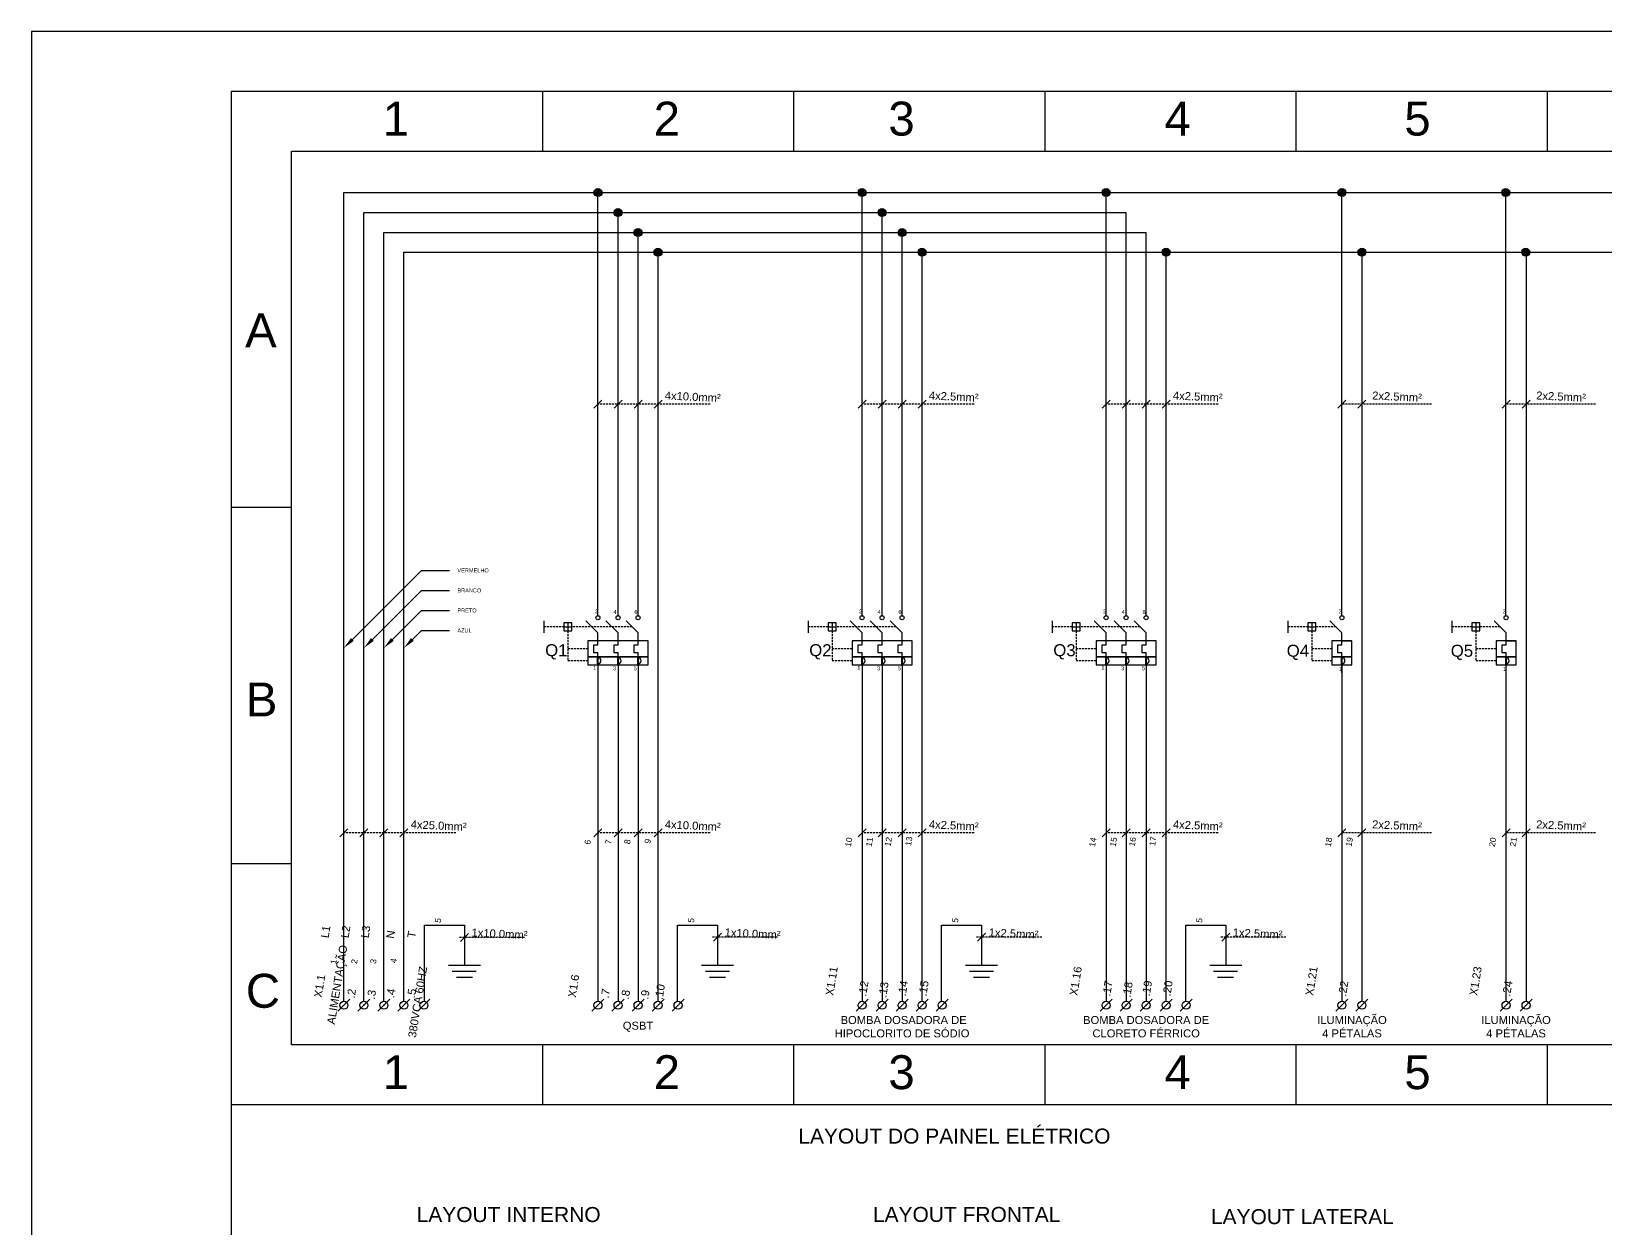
# Model space of a CAD drawing. Header units: millimetres. Extents: x 100 to 940, y 79 to 694.
# Drawn here: x 100 to 493.4, y 394.9 to 693.9 of the extents above; entities that cross this region are included whole.
import ezdxf
from ezdxf import colors
from ezdxf.entities.mleader import LeaderData, LeaderLine
from ezdxf.enums import TextEntityAlignment as Align
from ezdxf.math import Vec2, Vec3

# ---------------------------------------------------------------- set-up
doc = ezdxf.new("R2010")
doc.units = ezdxf.units.MM
doc.linetypes.add('DASHED', pattern=[0.75, 0.5, -0.25])
doc.styles.add('Annotative', font='Arial.ttf')
doc.styles.add('Notes', font='Arial.ttf', dxfattribs={"height": 3})

msp = doc.modelspace()

# ---------------------------------------------------------------- hatches: boundary and pattern name
h = msp.add_hatch(color=256)
h.dxf.hatch_style = 1
h.paths.add_polyline_path([(242.59, 653.7, 1), (240.59, 653.7, 1)])
h = msp.add_hatch(color=256)
h.dxf.hatch_style = 1
h.paths.add_polyline_path([(308.59, 653.7, 1), (306.59, 653.7, 1)])
h = msp.add_hatch(color=256)
h.dxf.hatch_style = 1
h.paths.add_polyline_path([(369.59, 653.7, 1), (367.59, 653.7, 1)])
h = msp.add_hatch(color=256)
h.dxf.hatch_style = 1
h.paths.add_polyline_path([(428.53, 653.7, 1), (426.53, 653.7, 1)])
h = msp.add_hatch(color=256)
h.dxf.hatch_style = 1
h.paths.add_polyline_path([(469.47, 653.7, 1), (467.47, 653.7, 1)])
h = msp.add_hatch(color=256)
h.dxf.hatch_style = 1
h.paths.add_polyline_path([(247.59, 648.7, 1), (245.59, 648.7, 1)])
h = msp.add_hatch(color=256)
h.dxf.hatch_style = 1
h.paths.add_polyline_path([(313.59, 648.7, 1), (311.59, 648.7, 1)])
h = msp.add_hatch(color=256)
h.dxf.hatch_style = 1
h.paths.add_polyline_path([(252.59, 643.7, 1), (250.59, 643.7, 1)])
h = msp.add_hatch(color=256)
h.dxf.hatch_style = 1
h.paths.add_polyline_path([(318.59, 643.7, 1), (316.59, 643.7, 1)])
h = msp.add_hatch(color=256)
h.dxf.hatch_style = 1
h.paths.add_polyline_path([(257.59, 638.8, 1), (255.59, 638.8, 1)])
h = msp.add_hatch(color=256)
h.dxf.hatch_style = 1
h.paths.add_polyline_path([(323.59, 638.8, 1), (321.59, 638.8, 1)])
h = msp.add_hatch(color=256)
h.dxf.hatch_style = 1
h.paths.add_polyline_path([(384.59, 638.8, 1), (382.59, 638.8, 1)])
h = msp.add_hatch(color=256)
h.dxf.hatch_style = 1
h.paths.add_polyline_path([(433.53, 638.8, 1), (431.53, 638.8, 1)])
h = msp.add_hatch(color=256)
h.dxf.hatch_style = 1
h.paths.add_polyline_path([(474.47, 638.8, 1), (472.47, 638.8, 1)])

# ---------------------------------------------------------------- linework, layer by layer
for p, q in [((227.78, 664), (227.78, 679)), ((290.56, 664), (290.56, 679)), ((353.33, 664), (353.33, 679)), ((416.11, 664), (416.11, 679)), ((478.89, 664), (478.89, 679)), ((178.09, 653.7), (714.53, 653.7)), ((178.09, 451.64), (178.09, 653.7)), ((241.59, 547.96), (241.59, 653.7)), ((307.59, 547.96), (307.59, 653.7)), ((368.59, 547.96), (368.59, 653.7)), ((427.53, 547.96), (427.53, 653.7)), ((468.47, 547.96), (468.47, 653.7)), ((183.09, 648.7), (373.59, 648.7)), ((183.09, 451.64), (183.09, 648.7)), ((246.59, 547.96), (246.59, 648.7)), ((312.59, 547.96), (312.59, 648.7)), ((373.59, 547.96), (373.59, 648.7)), ((188.09, 643.7), (378.59, 643.7)), ((188.09, 451.64), (188.09, 643.7)), ((251.59, 547.96), (251.59, 643.7)), ((317.59, 547.96), (317.59, 643.7)), ((378.59, 547.96), (378.59, 643.7)), ((193.09, 451.64), (193.09, 638.8)), ((193.09, 638.8), (719.53, 638.8)), ((256.59, 451.64), (256.59, 638.8)), ((322.59, 451.64), (322.59, 638.8)), ((383.59, 451.64), (383.59, 638.8)), ((432.53, 638.8), (432.53, 451.64)), ((473.53, 638.8), (473.53, 451.64)), ((242.59, 601.83), (240.59, 599.83)), ((247.59, 601.83), (245.59, 599.83)), ((252.59, 601.83), (250.59, 599.83)), ((257.59, 601.83), (255.59, 599.83)), ((308.59, 601.83), (306.59, 599.83)), ((313.59, 601.83), (311.59, 599.83)), ((318.59, 601.83), (316.59, 599.83)), ((323.59, 601.83), (321.59, 599.83)), ((369.59, 601.83), (367.59, 599.83)), ((374.59, 601.83), (372.59, 599.83)), ((379.59, 601.83), (377.59, 599.83)), ((384.59, 601.83), (382.59, 599.83)), ((428.53, 601.83), (426.53, 599.83)), ((433.53, 601.83), (431.53, 599.83)), ((469.53, 601.83), (467.53, 599.83)), ((474.53, 601.83), (472.53, 599.83)), ((165, 575), (150, 575)), ((228.09, 546.72), (228.09, 543.72)), ((233.09, 545.22), (235.09, 545.22)), ((234.09, 546.22), (234.09, 544.22)), ((241.59, 543.72), (238.59, 546.72)), ((241.59, 541.72), (241.59, 543.72)), ((246.59, 543.72), (243.59, 546.72)), ((246.59, 541.72), (246.59, 543.72)), ((251.59, 543.72), (248.59, 546.72)), ((251.59, 541.72), (251.59, 543.72)), ((294.09, 546.72), (294.09, 543.72)), ((299.09, 545.22), (301.09, 545.22)), ((300.09, 546.22), (300.09, 544.22)), ((307.59, 543.72), (304.59, 546.72)), ((307.59, 541.72), (307.59, 543.72)), ((312.59, 543.72), (309.59, 546.72)), ((312.59, 541.72), (312.59, 543.72)), ((317.59, 543.72), (314.59, 546.72)), ((317.59, 541.72), (317.59, 543.72)), ((355.09, 546.72), (355.09, 543.72)), ((360.09, 545.22), (362.09, 545.22)), ((361.09, 546.22), (361.09, 544.22)), ((368.59, 543.72), (365.59, 546.72)), ((368.59, 541.72), (368.59, 543.72)), ((373.59, 543.72), (370.59, 546.72)), ((373.59, 541.72), (373.59, 543.72)), ((378.59, 543.72), (375.59, 546.72)), ((378.59, 541.72), (378.59, 543.72)), ((414.03, 546.72), (414.03, 543.72)), ((419.03, 545.22), (421.03, 545.22)), ((420.03, 546.22), (420.03, 544.22)), ((427.53, 543.72), (424.53, 546.72)), ((427.53, 541.72), (427.53, 543.72)), ((455.03, 546.72), (455.03, 543.72)), ((460.03, 545.22), (462.03, 545.22)), ((461.03, 546.22), (461.03, 544.22)), ((468.53, 543.72), (465.53, 546.72)), ((468.53, 541.72), (468.53, 543.72)), ((240.59, 538.72), (240.59, 540.72)), ((240.59, 540.72), (241.59, 540.71)), ((241.59, 540.71), (241.59, 541.72)), ((245.59, 538.72), (245.59, 540.72)), ((245.59, 540.72), (246.59, 540.72)), ((246.59, 540.72), (246.59, 541.72)), ((250.59, 538.72), (250.59, 540.72)), ((250.59, 540.72), (251.59, 540.72)), ((251.59, 540.72), (251.59, 541.72)), ((306.59, 538.72), (306.59, 540.72)), ((306.59, 540.72), (307.59, 540.71)), ((307.59, 540.71), (307.59, 541.72)), ((311.59, 538.72), (311.59, 540.72)), ((311.59, 540.72), (312.59, 540.72)), ((312.59, 540.72), (312.59, 541.72)), ((316.59, 538.72), (316.59, 540.72)), ((316.59, 540.72), (317.59, 540.72)), ((317.59, 540.72), (317.59, 541.72)), ((367.59, 538.72), (367.59, 540.72)), ((367.59, 540.72), (368.59, 540.71)), ((368.59, 540.71), (368.59, 541.72)), ((372.59, 538.72), (372.59, 540.72)), ((372.59, 540.72), (373.59, 540.72)), ((373.59, 540.72), (373.59, 541.72)), ((377.59, 538.72), (377.59, 540.72)), ((377.59, 540.72), (378.59, 540.72)), ((378.59, 540.72), (378.59, 541.72)), ((426.53, 538.72), (426.53, 540.72)), ((426.53, 540.72), (427.53, 540.71)), ((427.53, 540.71), (427.53, 541.72)), ((427.53, 541.72), (430.03, 541.72)), ((467.53, 538.72), (467.53, 540.72)), ((467.53, 540.72), (468.53, 540.71)), ((468.53, 540.71), (468.53, 541.72)), ((468.53, 541.72), (471.03, 541.72)), ((241.59, 538.72), (240.59, 538.72)), ((241.59, 537.72), (241.59, 538.72)), ((241.59, 535.72), (241.59, 451.64)), ((246.59, 538.72), (245.59, 538.72)), ((246.59, 537.72), (246.59, 538.72)), ((246.59, 535.72), (246.59, 451.64)), ((251.59, 538.72), (250.59, 538.72)), ((251.59, 537.72), (251.59, 538.72)), ((251.59, 535.72), (251.59, 451.64)), ((307.59, 538.72), (306.59, 538.72)), ((307.59, 537.72), (307.59, 538.72)), ((307.59, 535.72), (307.59, 533.72)), ((307.59, 535.72), (307.59, 451.64)), ((312.59, 538.72), (311.59, 538.72)), ((312.59, 537.72), (312.59, 538.72)), ((312.59, 535.72), (312.59, 533.72)), ((312.59, 535.72), (312.59, 451.64)), ((317.59, 538.72), (316.59, 538.72)), ((317.59, 537.72), (317.59, 538.72)), ((317.59, 535.72), (317.59, 533.72)), ((317.59, 535.72), (317.59, 451.64)), ((368.59, 538.72), (367.59, 538.72)), ((368.59, 537.72), (368.59, 538.72)), ((368.59, 535.72), (368.59, 533.72)), ((368.59, 535.72), (368.59, 451.64)), ((373.59, 538.72), (372.59, 538.72)), ((373.59, 537.72), (373.59, 538.72)), ((373.59, 535.72), (373.59, 533.72)), ((373.59, 535.72), (373.59, 451.64)), ((378.59, 538.72), (377.59, 538.72)), ((378.59, 537.72), (378.59, 538.72)), ((378.59, 535.72), (378.59, 533.72)), ((378.59, 535.72), (378.59, 451.64)), ((427.53, 538.72), (426.53, 538.72)), ((427.53, 537.72), (427.53, 538.72)), ((427.53, 533.72), (427.53, 535.72)), ((427.53, 535.72), (427.53, 451.64)), ((468.53, 538.72), (467.53, 538.72)), ((468.53, 537.72), (468.53, 538.72)), ((468.53, 451.64), (468.53, 535.72)), ((179.09, 494.68), (177.09, 492.68)), ((184.09, 494.68), (182.09, 492.68)), ((189.09, 494.68), (187.09, 492.68)), ((194.09, 494.68), (192.09, 492.68)), ((242.59, 494.68), (240.59, 492.68)), ((247.59, 494.68), (245.59, 492.68)), ((252.59, 494.68), (250.59, 492.68)), ((257.59, 494.68), (255.59, 492.68)), ((308.59, 494.68), (306.59, 492.68)), ((313.59, 494.68), (311.59, 492.68)), ((318.59, 494.68), (316.59, 492.68)), ((323.59, 494.68), (321.59, 492.68)), ((369.59, 494.68), (367.59, 492.68)), ((374.59, 494.68), (372.59, 492.68)), ((379.59, 494.68), (377.59, 492.68)), ((384.59, 494.68), (382.59, 492.68)), ((428.53, 494.68), (426.53, 492.68)), ((433.53, 494.68), (431.53, 492.68)), ((469.53, 494.68), (467.53, 492.68)), ((474.53, 494.68), (472.53, 492.68)), ((165, 486), (150, 486)), ((183.09, 451.64), (183.09, 483.4)), ((188.09, 451.64), (188.09, 483.4)), ((198.23, 451.65), (198.23, 470.65)), ((198.23, 470.65), (208.23, 470.65)), ((209.23, 468.6), (207.23, 466.6)), ((208.23, 470.65), (208.23, 460.65)), ((261.48, 451.68), (261.48, 470.68)), ((261.48, 470.68), (271.48, 470.68)), ((272.48, 468.63), (270.48, 466.63)), ((271.48, 470.68), (271.48, 460.68)), ((327.48, 451.68), (327.48, 470.68)), ((327.48, 470.68), (337.48, 470.68)), ((338.48, 468.63), (336.48, 466.63)), ((337.48, 470.68), (337.48, 460.68)), ((388.48, 451.68), (388.48, 470.68)), ((388.48, 470.68), (398.48, 470.68)), ((399.48, 468.63), (397.48, 466.63)), ((398.48, 470.68), (398.48, 460.68)), ((204.23, 460.65), (212.23, 460.65)), ((267.48, 460.68), (275.48, 460.68)), ((333.48, 460.68), (341.48, 460.68)), ((394.48, 460.68), (402.48, 460.68)), ((205.18, 459.15), (211.18, 459.15)), ((206.19, 457.65), (210.19, 457.65)), ((268.43, 459.18), (274.43, 459.18)), ((269.44, 457.68), (273.44, 457.68)), ((334.43, 459.18), (340.43, 459.18)), ((335.44, 457.68), (339.44, 457.68)), ((395.43, 459.18), (401.43, 459.18)), ((396.44, 457.68), (400.44, 457.68)), ((176.59, 449.14), (179.59, 452.14)), ((181.59, 449.14), (184.59, 452.14)), ((186.59, 449.14), (189.59, 452.14)), ((191.59, 449.14), (194.59, 452.14)), ((196.59, 449.14), (199.59, 452.14)), ((240.09, 449.14), (243.09, 452.14)), ((245.09, 449.14), (248.09, 452.14)), ((250.09, 449.14), (253.09, 452.14)), ((255.09, 449.14), (258.09, 452.14)), ((260.09, 449.14), (263.09, 452.14)), ((306.09, 449.14), (309.09, 452.14)), ((311.09, 449.14), (314.09, 452.14)), ((316.09, 449.14), (319.09, 452.14)), ((321.09, 449.14), (324.09, 452.14)), ((326.09, 449.14), (329.09, 452.14)), ((367.09, 449.14), (370.09, 452.14)), ((372.09, 449.14), (375.09, 452.14)), ((377.09, 449.14), (380.09, 452.14)), ((382.09, 449.14), (385.09, 452.14)), ((387.09, 449.14), (390.09, 452.14)), ((426.03, 449.14), (429.03, 452.14)), ((431.03, 449.14), (434.03, 452.14)), ((467.03, 449.14), (470.03, 452.14)), ((472.03, 449.14), (475.03, 452.14)), ((227.78, 425.74), (227.78, 440.74)), ((290.56, 425.74), (290.56, 440.74)), ((353.33, 425.74), (353.33, 440.74)), ((416.11, 425.74), (416.11, 440.74)), ((478.89, 425.74), (478.89, 440.74)), ((165, 425.74), (150, 425.74)), ((730, 425.74), (165, 425.74))]:
    msp.add_line(p, q)
at = {"linetype": 'DASHED'}
for p, q in [((269.6, 600.83), (241.59, 600.83)), ((335.6, 600.83), (307.59, 600.83)), ((396.6, 600.83), (368.59, 600.83)), ((449.89, 600.83), (427.53, 600.83)), ((490.89, 600.83), (468.53, 600.83)), ((233.09, 545.22), (228.09, 545.22)), ((234.09, 544.22), (234.09, 536.72)), ((250.09, 545.22), (235.09, 545.22)), ((299.09, 545.22), (294.09, 545.22)), ((300.09, 544.22), (300.09, 536.72)), ((316.09, 545.22), (301.09, 545.22)), ((360.09, 545.22), (355.09, 545.22)), ((361.09, 544.22), (361.09, 536.72)), ((377.09, 545.22), (362.09, 545.22)), ((419.03, 545.22), (414.03, 545.22)), ((420.03, 544.22), (420.03, 536.72)), ((426.03, 545.22), (421.03, 545.22)), ((460.03, 545.22), (455.03, 545.22)), ((461.03, 544.22), (461.03, 536.72)), ((467.03, 545.22), (462.03, 545.22)), ((239.09, 539.72), (234.09, 539.72)), ((305.09, 539.72), (300.09, 539.72)), ((366.09, 539.72), (361.09, 539.72)), ((425.03, 539.72), (420.03, 539.72)), ((466.03, 539.72), (461.03, 539.72)), ((239.09, 536.72), (234.09, 536.72)), ((305.09, 536.72), (300.09, 536.72)), ((366.09, 536.72), (361.09, 536.72)), ((425.03, 536.72), (420.03, 536.72)), ((466.03, 536.72), (461.03, 536.72)), ((206.1, 493.68), (178.09, 493.68)), ((269.6, 493.68), (241.59, 493.68)), ((335.6, 493.68), (307.59, 493.68)), ((396.6, 493.68), (368.59, 493.68)), ((449.89, 493.68), (427.53, 493.68)), ((490.89, 493.68), (468.53, 493.68)), ((223.23, 467.6), (206.72, 467.6)), ((286.48, 467.63), (269.98, 467.63)), ((352.48, 467.63), (335.98, 467.63)), ((413.48, 467.63), (396.98, 467.63))]:
    msp.add_line(p, q, dxfattribs=at)
at = {"lineweight": 40}
for p, q in [((241.59, 535.72), (241.59, 537.72)), ((246.59, 535.72), (246.59, 537.72)), ((251.59, 535.72), (251.59, 537.72)), ((307.59, 535.72), (307.59, 537.72)), ((312.59, 535.72), (312.59, 537.72)), ((317.59, 535.72), (317.59, 537.72)), ((368.59, 535.72), (368.59, 537.72)), ((373.59, 535.72), (373.59, 537.72)), ((378.59, 535.72), (378.59, 537.72)), ((427.53, 535.72), (427.53, 537.72)), ((468.53, 535.72), (468.53, 537.72))]:
    msp.add_line(p, q, dxfattribs=at)
for points in [[(100, 100), (940, 100), (940, 693.94), (100, 693.94)], [(150, 679), (925, 679), (925, 115), (150, 115)], [(165, 664), (730, 664), (730, 440.74), (165, 440.74)], [(233.09, 544.22), (235.09, 544.22), (235.09, 546.22), (233.09, 546.22)], [(299.09, 544.22), (301.09, 544.22), (301.09, 546.22), (299.09, 546.22)], [(360.09, 544.22), (362.09, 544.22), (362.09, 546.22), (360.09, 546.22)], [(419.03, 544.22), (421.03, 544.22), (421.03, 546.22), (419.03, 546.22)], [(460.03, 544.22), (462.03, 544.22), (462.03, 546.22), (460.03, 546.22)], [(239.09, 537.72), (254.09, 537.72), (254.09, 541.72), (239.09, 541.72)], [(305.09, 537.72), (320.09, 537.72), (320.09, 541.72), (305.09, 541.72)], [(366.09, 537.72), (381.09, 537.72), (381.09, 541.72), (366.09, 541.72)], [(425.03, 537.72), (430.03, 537.72), (430.03, 541.71), (425.03, 541.72)], [(466.03, 537.72), (471.03, 537.72), (471.03, 541.71), (466.03, 541.72)], [(239.09, 535.72), (254.09, 535.72), (254.09, 537.72), (239.09, 537.72)], [(305.09, 535.72), (320.09, 535.72), (320.09, 537.72), (305.09, 537.72)], [(366.09, 535.72), (381.09, 535.72), (381.09, 537.72), (366.09, 537.72)], [(425.03, 535.72), (430.03, 535.72), (430.03, 537.72), (425.03, 537.72)], [(466.03, 535.72), (471.03, 535.72), (471.03, 537.72), (466.03, 537.72)]]:
    msp.add_lwpolyline(points, close=True)
for centre, radius in [((241.59, 653.7), 1), ((307.59, 653.7), 1), ((368.59, 653.7), 1), ((427.53, 653.7), 1), ((468.47, 653.7), 1), ((246.59, 648.7), 1), ((312.59, 648.7), 1), ((251.59, 643.7), 1), ((317.59, 643.7), 1), ((256.59, 638.8), 1), ((322.59, 638.8), 1), ((383.59, 638.8), 1), ((432.53, 638.8), 1), ((473.47, 638.8), 1), ((241.59, 547.46), 0.5), ((246.59, 547.46), 0.5), ((251.59, 547.46), 0.5), ((307.59, 547.46), 0.5), ((312.59, 547.46), 0.5), ((317.59, 547.46), 0.5), ((368.59, 547.46), 0.5), ((373.59, 547.46), 0.5), ((378.59, 547.46), 0.5), ((427.53, 547.46), 0.5), ((468.53, 547.46), 0.5), ((178.09, 450.64), 1), ((183.09, 450.64), 1), ((188.09, 450.64), 1), ((193.09, 450.64), 1), ((198.09, 450.64), 1), ((241.59, 450.64), 1), ((246.59, 450.64), 1), ((251.59, 450.64), 1), ((256.59, 450.64), 1), ((261.59, 450.64), 1), ((307.59, 450.64), 1), ((312.59, 450.64), 1), ((317.59, 450.64), 1), ((322.59, 450.64), 1), ((327.59, 450.64), 1), ((368.59, 450.64), 1), ((373.59, 450.64), 1), ((378.59, 450.64), 1), ((383.59, 450.64), 1), ((388.59, 450.64), 1), ((427.53, 450.64), 1), ((432.53, 450.64), 1), ((468.53, 450.64), 1), ((473.53, 450.64), 1)]:
    msp.add_circle(centre, radius)
for centre in [(241.59, 536.72), (246.59, 536.72), (251.59, 536.72), (307.59, 536.72), (312.59, 536.72), (317.59, 536.72), (368.59, 536.72), (373.59, 536.72), (378.59, 536.72), (427.53, 536.72), (468.53, 536.72)]:
    msp.add_arc(centre, 0.75, 270, 90)
for p in [(183.09, 450.64), (188.09, 450.64), (246.59, 450.64), (251.59, 450.64), (373.59, 450.64), (378.59, 450.64)]:
    msp.add_point(p)

# ---------------------------------------------------------------- texts
at = {"style": 'Notes'}
for s, height, p in [('1', 8.48, (187.8, 667.93)), ('2', 8.48, (255.51, 667.93)), ('3', 8.48, (314.16, 667.93)), ('4', 8.48, (383.17, 667.93)), ('5', 8.48, (443.11, 667.93)), ('A', 8.48, (153.39, 615.03)), ('2', 1, (240.83, 548.52)), ('4', 1, (245.47, 548.38)), ('6', 1, (250.68, 548.38)), ('2', 1, (306.83, 548.52)), ('4', 1, (311.47, 548.38)), ('6', 1, (316.68, 548.38)), ('2', 1, (367.83, 548.52)), ('4', 1, (372.47, 548.38)), ('6', 1, (377.68, 548.38)), ('2', 1, (426.69, 548.53)), ('2', 1, (467.69, 548.53)), ('Q1', 3, (228.38, 537.85)), ('Q2', 3, (294.38, 537.85)), ('Q3', 3, (355.38, 537.85)), ('Q4', 3, (413.72, 537.71)), ('Q5', 3, (454.72, 537.71)), ('1', 1, (240.4, 534.47)), ('3', 1, (245.34, 534.34)), ('5', 1, (250.55, 534.34)), ('1', 1, (306.4, 534.47)), ('3', 1, (311.34, 534.34)), ('5', 1, (316.55, 534.34)), ('1', 1, (367.4, 534.47)), ('3', 1, (372.34, 534.34)), ('5', 1, (377.55, 534.34)), ('1', 1, (426.84, 534.19)), ('1', 1, (467.84, 534.19)), ('B', 8.48, (153.57, 522.79)), ('C', 8.48, (153.57, 450.01)), ('1', 8.48, (187.8, 429.67)), ('2', 8.48, (255.51, 429.67)), ('3', 8.48, (314.16, 429.67)), ('4', 8.48, (383.17, 429.67)), ('5', 8.48, (443.11, 429.67))]:
    msp.add_text(s, height=height, dxfattribs=at).set_placement(p)
for s, rotation, p in [('4x10.0mm²', 357.2768, (258.25, 602.01)), ('4x2.5mm²', 357.2768, (324.25, 602.01)), ('4x2.5mm²', 357.2768, (385.25, 602.01)), ('2x2.5mm²', 357.2768, (435.04, 602.01)), ('2x2.5mm²', 357.2768, (476.04, 602.01)), ('4x25.0mm²', 357.2768, (194.75, 494.86)), ('4x10.0mm²', 357.2768, (258.25, 494.86)), ('4x2.5mm²', 357.2768, (324.25, 494.86)), ('4x2.5mm²', 357.2768, (385.25, 494.86)), ('2x2.5mm²', 357.2768, (435.04, 494.86)), ('2x2.5mm²', 357.2768, (476.04, 494.86)), ('L1', 80.899, (174.24, 467.31)), ('L2', 80.899, (179.24, 467.31)), ('L3', 80.899, (184.24, 467.31)), ('N', 80.899, (190.57, 467.17)), ('T', 80.899, (195.87, 467.31)), ('1x10.0mm²', 357.2768, (209.95, 467.83)), ('1x10.0mm²', 357.2768, (273.21, 467.86)), ('1x2.5mm²', 357.2768, (339.21, 467.86)), ('1x2.5mm²', 357.2768, (400.21, 467.86))]:
    msp.add_text(s, height=2, rotation=rotation, dxfattribs=at).set_placement(p)
for s, height, p in [('6', 1.5, (239.74, 491.28)), ('7', 1.5, (244.93, 491.33)), ('8', 1.5, (249.67, 491.37)), ('9', 1.5, (254.76, 491.51)), ('10', 1.5, (304.98, 491.28)), ('11', 1.5, (310.17, 491.33)), ('12', 1.5, (314.92, 491.37)), ('13', 1.5, (320, 491.51)), ('14', 1.5, (365.98, 491.28)), ('15', 1.5, (371.17, 491.33)), ('16', 1.5, (375.92, 491.37)), ('17', 1.5, (381, 491.51)), ('18', 1.5, (424.92, 491.28)), ('19', 1.5, (430.11, 491.33)), ('20', 1.5, (465.92, 491.28)), ('21', 1.5, (471.11, 491.33)), ('5', 1.5, (202.35, 471.72)), ('5', 1.5, (265.61, 471.75)), ('5', 1.5, (331.61, 471.75)), ('5', 1.5, (392.61, 471.75)), ('ALIMENTAÇÃO', 2, (177.39, 455.62)), ('1', 1.5, (176.24, 461.4)), ('2', 1.5, (181.43, 461.45)), ('3', 1.5, (186.17, 461.49)), ('4', 1.5, (191.26, 461.63)), ('380VCA 60HZ', 2, (197.49, 451.3)), ('X1.1', 2, (172.99, 455.29)), ('X1.6', 2, (236.49, 455.29)), ('X1.11', 2, (300.97, 456.53)), ('.12', 2, (308.91, 454.67)), ('.13', 2, (313.94, 454.4)), ('.14', 2, (318.79, 454.71)), ('.15', 2, (323.96, 454.71)), ('X1.16', 2, (361.97, 456.53)), ('.17', 2, (369.91, 454.67)), ('.18', 2, (374.94, 454.4)), ('.19', 2, (379.79, 454.71)), ('.20', 2, (384.96, 454.71)), ('X1.21', 2, (420.91, 456.53)), ('.22', 2, (428.85, 454.67)), ('X1.23', 2, (461.91, 456.53)), ('.24', 2, (469.85, 454.67)), ('.2', 2, (180.94, 453.43)), ('.3', 2, (185.96, 453.16)), ('.4', 2, (190.81, 453.47)), ('.5', 2, (195.99, 453.47)), ('.7', 2, (244.43, 453.43)), ('.8', 2, (249.46, 453.16)), ('.9', 2, (254.32, 453.13)), ('.10', 2, (258.03, 453.83))]:
    msp.add_text(s, height=height, rotation=80.899, dxfattribs=at).set_placement(p, align=Align.CENTER)
for s, width, gutter_width, insert, char_height, attachment_point, style in [('ILUMINAÇÃO\\P4 PÉTALAS', 40.6908, 28.38, (430.04, 445.26), 2, 5, 'Annotative'), ('ILUMINAÇÃO\\P4 PÉTALAS', 40.6908, 28.38, (471.04, 445.26), 2, 5, 'Annotative'), ('QSBT', 29.7994, 28.38, (251.59, 445.26), 2, 5, 'Annotative'), (' BOMBA DOSADORA DE \\PHIPOCLORITO DE SÓDIO', 55.9943, 28.38, (317.59, 445.26), 2, 5, 'Annotative'), ('BOMBA DOSADORA DE\\PCLORETO FÉRRICO', 55.9943, 28.38, (378.59, 445.26), 2, 5, 'Annotative'), ('LAYOUT DO PAINEL ELÉTRICO', 141.5358, 15, (291.66, 419.82), 3.75, 1, 'Notes'), ('LAYOUT INTERNO', 141.5358, 15, (196.26, 400.22), 3.75, 1, 'Notes'), ('LAYOUT FRONTAL', 141.5358, 15, (310.3, 400.24), 3.75, 1, 'Notes'), ('LAYOUT LATERAL', 141.5358, 15, (394.78, 399.69), 3.75, 1, 'Notes')]:
    msp.add_mtext_dynamic_manual_height_columns(s, width=width, gutter_width=gutter_width, heights=[0], dxfattribs=dict(insert=insert, char_height=char_height, attachment_point=attachment_point, style=style))

# ---------------------------------------------------------------- leaders
ml = msp.add_multileader_mtext('Standard')
ml.set_content('VERMELHO', color=256, style='Notes')
ml.set_leader_properties()
ml.build(insert=Vec2(0, 0))
ml.multileader.update_dxf_attribs({"dogleg_length": 7, "arrow_head_size": 3})
ctx = ml.context
ctx.base_point, ctx.char_height, ctx.arrow_head_size, ctx.plane_origin = Vec3(204.45, 559.27), 1, 3, Vec3(178.09, 539.91)
notes = []
notes.append((ctx, [(0, (1, 1, 0), (197.45, 559.27), (1, 0), 7, [(0, [(178.09, 539.91)], 0, [])])]))
ctx.mtext.insert, ctx.mtext.flow_direction = Vec3(206.45, 559.78), 5
ml = msp.add_multileader_mtext('Standard')
ml.set_content('BRANCO', color=256, style='Notes')
ml.set_leader_properties()
ml.build(insert=Vec2(0, 0))
ml.multileader.update_dxf_attribs({"dogleg_length": 7, "arrow_head_size": 3})
ctx = ml.context
ctx.base_point, ctx.char_height, ctx.arrow_head_size, ctx.plane_origin = Vec3(204.45, 554.27), 1, 3, Vec3(183.09, 539.91)
notes.append((ctx, [(0, (1, 1, 0), (197.45, 554.27), (1, 0), 7, [(0, [(183.09, 539.91)], 0, [])])]))
ctx.mtext.insert, ctx.mtext.flow_direction = Vec3(206.45, 554.78), 5
ml = msp.add_multileader_mtext('Standard')
ml.set_content('PRETO', color=256, style='Notes')
ml.set_leader_properties()
ml.build(insert=Vec2(0, 0))
ml.multileader.update_dxf_attribs({"dogleg_length": 7, "arrow_head_size": 3})
ctx = ml.context
ctx.base_point, ctx.char_height, ctx.arrow_head_size, ctx.plane_origin = Vec3(204.45, 549.27), 1, 3, Vec3(188.09, 539.91)
notes.append((ctx, [(0, (1, 1, 0), (197.45, 549.27), (1, 0), 7, [(0, [(188.09, 539.91)], 0, [])])]))
ctx.mtext.insert, ctx.mtext.flow_direction = Vec3(206.45, 549.78), 5
ml = msp.add_multileader_mtext('Standard')
ml.set_content('AZUL', color=256, style='Notes')
ml.set_leader_properties()
ml.build(insert=Vec2(0, 0))
ml.multileader.update_dxf_attribs({"dogleg_length": 7, "arrow_head_size": 3})
ctx = ml.context
ctx.base_point, ctx.char_height, ctx.arrow_head_size, ctx.plane_origin = Vec3(204.45, 544.27), 1, 3, Vec3(193.09, 539.91)
notes.append((ctx, [(0, (1, 1, 0), (197.45, 544.27), (1, 0), 7, [(0, [(193.09, 539.91)], 0, [])])]))
ctx.mtext.insert, ctx.mtext.flow_direction = Vec3(206.45, 544.78), 5
for ctx, leaders in notes:
    for number, flags, end, landing, length, lines in leaders:
        leader = LeaderData()
        leader.index, (leader.has_last_leader_line, leader.has_dogleg_vector, leader.attachment_direction) = number, flags
        leader.last_leader_point, leader.dogleg_vector, leader.dogleg_length = Vec3(end), Vec3(landing), length
        for number, points, colour, breaks in lines:
            line = LeaderLine()
            line.index, line.vertices, line.color, line.breaks = number, Vec3.list(points), colors.encode_raw_color(colour), breaks
            leader.lines.append(line)
        ctx.leaders.append(leader)

doc.saveas('drawing.dxf')
